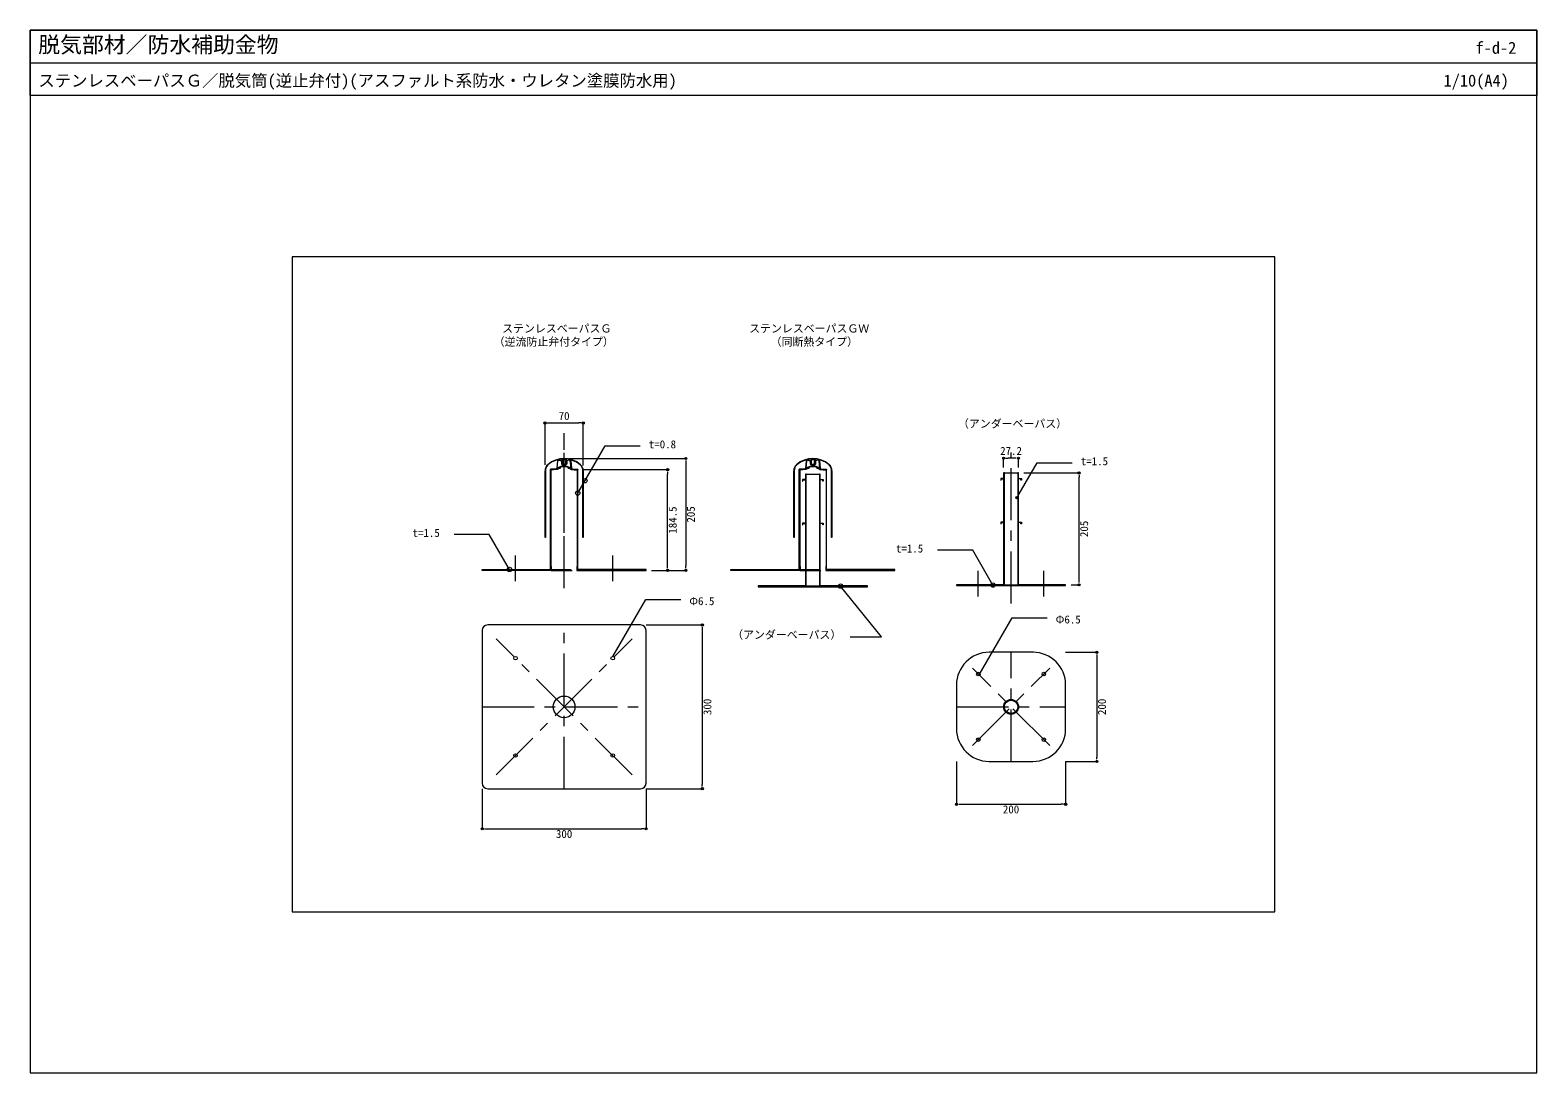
# Model space of a CAD drawing. Units: millimetres, scale not verified. Extents: x -1380 to 1380, y -955 to 955.
import ezdxf
from ezdxf.enums import TextEntityAlignment as Align

# ---------------------------------------------------------------- set-up
doc = ezdxf.new("R2010")
doc.units = ezdxf.units.MM
doc.header["$LTSCALE"] = 3
doc.linetypes.add('USER1', pattern=[19.05, 12.7, -6.35])
doc.linetypes.add('USER2', pattern=[50.8, 31.75, -6.35, 6.35, -6.35])
for name, color, linetype, lineweight in [('0-0_0', 7, 'Continuous', 9), ('0-2_MOJI', 7, 'Continuous', 18), ('0-3_sunpo', 7, 'Continuous', 18), ('0-4_KANAMONO', 4, 'Continuous', 18), ('0-5_ZATU', 6, 'USER2', 18), ('0-6_WAKU', 7, 'Continuous', 18), ('0-7_KANAMONO_SCREW', 4, 'Continuous', 18)]:
    doc.layers.add(name, color=color, linetype=linetype, lineweight=lineweight)
doc.styles.add('ＭＳ ゴシック', font='')
doc.styles.get('ＭＳ ゴシック').set_extended_font_data('MS Gothic')

# ---------------------------------------------------------------- blocks, each defined once
blk = doc.blocks.new('_DOT')
at = {"layer": '0-0_0'}
for p, q in [((-0.5, 0), (-1, 0)), ((0.25, 0), (-0.25, 0))]:
    blk.add_line(p, q, dxfattribs=at)
blk.add_circle((0, 0), 0.25, dxfattribs=at)

msp = doc.modelspace()

# ---------------------------------------------------------------- linework, layer by layer
at = {"layer": '0-0_0', "lineweight": 18}
msp.add_line((-1380.043, 894.971), (1379.957, 894.971), dxfattribs=at)
at = {"layer": '0-0_0'}
for p, q in [((426.528, 96.948), (428.528, 100.412)), ((429.528, 102.144), (431.528, 105.608))]:
    msp.add_line(p, q, dxfattribs=at)
at = {"layer": '0-0_0', "lineweight": 18}
msp.add_lwpolyline([(-900.043, -660.029), (899.957, -660.029), (899.957, 539.971), (-900.043, 539.971)], close=True, dxfattribs=at)
at = {"layer": '0-0_0'}
msp.add_circle((427.528, 98.68), 2, dxfattribs=at)
at = {"layer": '0-2_MOJI'}
for p, q in [((179.459, -156.247), (104.487, -63.449)), ((122.338, -156.247), (179.459, -156.247))]:
    msp.add_line(p, q, dxfattribs=at)
for points in [[(-376.897, 106.934), (-326.893, 193.544), (-262.505, 193.544)], [(431.528, 105.608), (464.422, 162.581), (528.81, 162.581)], [(-502.021, -32.944), (-538.914, 30.957), (-603.302, 30.957)], [(383.507, -61.508), (346.613, 2.393), (282.225, 2.393)], [(-312.676, -192.077), (-252.232, -88.051), (-187.843, -88.051)], [(358.332, -225.76), (418.841, -121.67), (483.229, -121.67)]]:
    msp.add_lwpolyline(points, dxfattribs=at)
for centre in [(-376.897, 106.934), (-363.786, 129.643), (-502.021, -32.944), (104.487, -63.449), (383.507, -61.508)]:
    msp.add_circle(centre, 4, dxfattribs=at)
at = {"layer": '0-3_sunpo'}
for p, q in [((-436.897, 158.441), (-436.897, 235.443)), ((-428.897, 235.443), (-374.897, 235.443)), ((-366.897, 157.786), (-366.897, 235.443)), ((-391.897, 170.426), (-179.038, 170.426)), ((403.224, 153.926), (403.224, 171.008)), ((422.424, 171.008), (411.224, 171.008)), ((430.424, 153.926), (430.424, 171.008)), ((-366.897, 149.926), (-212.346, 149.926)), ((-212.346, -26.574), (-212.346, 141.926)), ((-179.038, 162.426), (-179.038, -26.574)), ((440.424, 143.926), (541.34, 143.926)), ((541.34, -53.074), (541.34, 135.926)), ((-241.897, -34.574), (-179.038, -34.574)), ((-241.897, -34.574), (-212.346, -34.574)), ((526.824, -61.074), (541.34, -61.074)), ((-251.897, -134.574), (-148.752, -134.574)), ((-148.752, -142.574), (-148.752, -426.574)), ((516.824, -184.574), (573.992, -184.574)), ((573.992, -192.574), (573.992, -376.574)), ((316.824, -384.574), (316.824, -463.102)), ((516.824, -384.574), (573.992, -384.574)), ((516.824, -384.574), (516.824, -463.102)), ((-551.897, -434.574), (-551.897, -508.102)), ((-251.897, -434.574), (-148.752, -434.574)), ((-251.897, -434.574), (-251.897, -508.102)), ((324.824, -463.102), (508.824, -463.102)), ((-543.897, -508.102), (-259.897, -508.102))]:
    msp.add_line(p, q, dxfattribs=at)
at = {"layer": '0-4_KANAMONO'}
for p, q in [((-414.067, 166.322), (-415.306, 152.734)), ((-414.511, 152.661), (-413.271, 166.247)), ((-397.897, 167.726), (-405.897, 167.726)), ((-389.283, 152.661), (-390.524, 166.247)), ((-389.727, 166.322), (-388.488, 152.734)), ((41.618, 166.322), (40.38, 152.734)), ((41.175, 152.661), (42.415, 166.247)), ((57.788, 167.726), (49.788, 167.726)), ((66.402, 152.661), (65.162, 166.247)), ((65.959, 166.322), (67.197, 152.734)), ((-426.828, 149.932), (-416.329, 150.85)), ((-409.397, 152.926), (-409.397, 152.101)), ((-394.397, 152.926), (-394.397, 152.101)), ((-376.967, 149.932), (-387.466, 150.85)), ((-367.597, 25.426), (-367.597, 147.786)), ((28.858, 149.932), (39.357, 150.85)), ((41.688, 141.926), (65.888, 141.926)), ((46.288, 152.926), (46.288, 152.101)), ((61.288, 152.926), (61.288, 152.101)), ((78.719, 149.932), (68.22, 150.85)), ((88.088, 25.426), (88.088, 147.786)), ((404.724, 143.926), (428.924, 143.926)), ((-261.897, -134.574), (-541.897, -134.574)), ((-551.897, -144.574), (-551.897, -424.574)), ((-251.897, -424.574), (-251.897, -144.574)), ((457.866, -184.574), (376.824, -184.574)), ((316.824, -244.574), (316.824, -324.574)), ((516.824, -324.574), (516.824, -243.533)), ((376.824, -384.574), (456.824, -384.574)), ((-541.897, -434.574), (-261.897, -434.574))]:
    msp.add_line(p, q, dxfattribs=at)
at = {"layer": '0-4_KANAMONO', "color": 6, "linetype": 'USER1'}
for p, q in [((-426.897, -33.074), (-376.897, -33.074)), ((-425.397, -34.574), (-378.397, -34.574)), ((28.788, -33.074), (78.788, -33.074)), ((30.288, -34.574), (77.288, -34.574))]:
    msp.add_line(p, q, dxfattribs=at)
at = {"layer": '0-4_KANAMONO', "linetype": 'USER1'}
for p, q in [((41.688, -63.074), (65.888, -63.074)), ((41.688, -64.574), (65.888, -64.574)), ((404.724, -61.074), (428.924, -61.074)), ((404.724, -62.574), (428.924, -62.574))]:
    msp.add_line(p, q, dxfattribs=at)
at = {"layer": '0-4_KANAMONO'}
for points in [[(-411.73, 167.284), (-406.697, 165.767), (-406.697, 159.926), (-405.897, 159.926), (-405.147, 160.676), (-405.147, 166.135), (-411.499, 168.05)], [(-392.065, 167.284), (-397.097, 165.767), (-397.097, 159.926), (-397.897, 159.926), (-398.647, 160.676), (-398.647, 166.135), (-392.296, 168.05)], [(43.956, 167.284), (48.988, 165.767), (48.988, 159.926), (49.788, 159.926), (50.538, 160.676), (50.538, 166.135), (44.187, 168.05)], [(63.621, 167.284), (58.588, 165.767), (58.588, 159.926), (57.788, 159.926), (57.038, 160.676), (57.038, 166.135), (63.39, 168.05)], [(-425.397, -28.074), (-425.397, -34.574), (-551.897, -34.574), (-551.897, -33.074), (-426.897, -33.074), (-426.897, -28.074), (-426.897, 149.926), (-414.897, 150.976)], [(-436.197, 147.786), (-436.197, 25.426), (-436.897, 25.426), (-436.897, 147.786)], [(-416.397, 151.647), (-426.897, 150.729), (-426.897, 149.926)], [(-414.686, 150.191), (-426.097, 149.193), (-426.097, -25.462), (-425.397, -28.074)], [(-389.108, 150.191), (-377.697, 149.193), (-377.697, -25.462), (-378.397, -28.074)], [(-378.397, -28.074), (-378.397, -34.574), (-251.897, -34.574), (-251.897, -33.074), (-376.897, -33.074), (-376.897, -28.074), (-376.897, 149.926), (-388.897, 150.976)], [(-387.398, 151.647), (-376.897, 150.729), (-376.897, 149.926)], [(-366.897, 147.786), (-366.897, 25.426), (-367.597, 25.426)], [(30.288, -28.074), (30.288, -34.574), (-96.212, -34.574), (-96.212, -33.074), (28.788, -33.074), (28.788, -28.074), (28.788, 149.926), (40.788, 150.976)], [(19.488, 147.786), (19.488, 25.426), (18.788, 25.426), (18.788, 147.786)], [(39.289, 151.647), (28.788, 150.729), (28.788, 149.926)], [(40.999, 150.191), (29.588, 149.193), (29.588, -25.462), (30.288, -28.074)], [(66.578, 150.191), (77.988, 149.193), (77.988, -25.462), (77.288, -28.074)], [(77.288, -28.074), (77.288, -34.574), (203.788, -34.574), (203.788, -33.074), (78.788, -33.074), (78.788, -28.074), (78.788, 149.926), (66.788, 150.976)], [(68.288, 151.647), (78.788, 150.729), (78.788, 149.926)], [(88.788, 147.786), (88.788, 25.426), (88.088, 25.426)], [(40.188, -63.074), (-46.212, -63.074), (-46.212, -64.574), (40.188, -64.574)], [(67.388, -64.574), (153.788, -64.574), (153.788, -63.074), (67.388, -63.074)], [(403.224, -61.074), (316.824, -61.074), (316.824, -62.574), (403.224, -62.574)], [(430.424, -62.574), (516.824, -62.574), (516.824, -61.074), (430.424, -61.074)]]:
    msp.add_lwpolyline(points, dxfattribs=at)
for points in [[(40.188, -64.574), (41.688, -64.574), (41.688, 141.926), (40.188, 141.926)], [(65.888, -64.574), (67.388, -64.574), (67.388, 141.926), (65.888, 141.926)], [(403.224, -62.574), (404.724, -62.574), (404.724, 143.926), (403.224, 143.926)], [(428.924, -62.574), (430.424, -62.574), (430.424, 143.926), (428.924, 143.926)], [(40.088, 131.926), (34.938, 131.926), (34.938, 128.926), (35.638, 128.926), (35.638, 131.226), (40.088, 131.226)], [(67.488, 131.926), (72.638, 131.926), (72.638, 128.926), (71.938, 128.926), (71.938, 131.226), (67.488, 131.226)], [(403.124, 133.926), (397.974, 133.926), (397.974, 130.926), (398.674, 130.926), (398.674, 133.226), (403.124, 133.226)], [(430.524, 133.926), (435.674, 133.926), (435.674, 130.926), (434.974, 130.926), (434.974, 133.226), (430.524, 133.226)], [(40.088, 51.926), (34.938, 51.926), (34.938, 48.926), (35.638, 48.926), (35.638, 51.226), (40.088, 51.226)], [(67.488, 51.926), (72.638, 51.926), (72.638, 48.926), (71.938, 48.926), (71.938, 51.226), (67.488, 51.226)], [(403.124, 53.926), (397.974, 53.926), (397.974, 50.926), (398.674, 50.926), (398.674, 53.226), (403.124, 53.226)], [(430.524, 53.926), (435.674, 53.926), (435.674, 50.926), (434.974, 50.926), (434.974, 53.226), (430.524, 53.226)]]:
    msp.add_lwpolyline(points, close=True, dxfattribs=at)
for centre, radius in [((-490.993, -195.479), 3.25), ((-312.802, -195.479), 3.25), ((356.72, -224.47), 3.25), ((476.928, -224.47), 3.25), ((-401.897, -284.574), 19.85), ((416.824, -284.574), 13.6), ((416.824, -284.574), 12.1), ((356.72, -344.678), 3.25), ((476.928, -344.678), 3.25), ((-490.993, -373.67), 3.25), ((-312.802, -373.67), 3.25)]:
    msp.add_circle(centre, radius, dxfattribs=at)
for centre, radius, start, end in [((-401.897, 125.426), 45, 48.18969, 131.81031), ((-401.897, 125.426), 44.3, 48.18969, 131.81031), ((-412.076, 166.135), 2, 73.2229, 174.64112), ((-412.076, 166.135), 1.2, 73.2229, 174.64112), ((-391.718, 166.135), 2, 5.35888, 106.7771), ((-391.718, 166.135), 1.2, 5.35888, 106.7771), ((53.788, 125.426), 45, 48.18969, 131.81031), ((53.788, 125.426), 44.3, 48.18969, 131.81031), ((43.61, 166.135), 2, 73.2229, 174.64112), ((43.61, 166.135), 1.2, 73.2229, 174.64112), ((63.967, 166.135), 2, 5.35888, 106.7771), ((63.967, 166.135), 1.2, 5.35888, 106.7771), ((-421.897, 147.786), 15, 131.81031, 180), ((-421.897, 147.786), 14.3, 131.81031, 180), ((-416.501, 152.843), 1.2, 275, 354.7906), ((-416.503, 152.843), 2, 275, 354.78409), ((-401.897, 123.053), 30.8, 104.09359, 114.96585), ((-401.897, 123.053), 30, 104.47751, 115.23307), ((-413.647, 152.314), 0.75, 52.98804, 304.49019), ((-401.897, 135.211), 20, 55.50981, 124.49019), ((-401.897, 135.211), 21, 57.45074, 122.54926), ((-401.897, 123.053), 30.8, 65.03415, 75.90641), ((-401.897, 123.053), 30, 64.76693, 75.52249), ((-390.147, 152.314), 0.75, 235.50981, 127.01196), ((-387.292, 152.843), 2, 185.21591, 265), ((-387.293, 152.843), 1.2, 185.2094, 265), ((-381.897, 147.786), 14.3, 0, 48.18969), ((-381.897, 147.786), 15, 0, 48.18969), ((33.788, 147.786), 15, 131.81031, 180), ((33.788, 147.786), 14.3, 131.81031, 180), ((39.185, 152.843), 1.2, 275, 354.7906), ((39.183, 152.843), 2, 275, 354.78409), ((53.788, 123.053), 30.8, 104.09359, 114.96585), ((53.788, 123.053), 30, 104.47751, 115.23307), ((42.038, 152.314), 0.75, 52.98804, 304.49019), ((53.788, 135.211), 20, 55.50981, 124.49019), ((53.788, 135.211), 21, 57.45074, 122.54926), ((53.788, 123.053), 30.8, 65.03415, 75.90641), ((53.788, 123.053), 30, 64.76693, 75.52249), ((65.538, 152.314), 0.75, 235.50981, 127.01196), ((68.394, 152.843), 2, 185.21591, 265), ((68.392, 152.843), 1.2, 185.2094, 265), ((73.788, 147.786), 14.3, 0, 48.18969), ((73.788, 147.786), 15, 0, 48.18969), ((-541.897, -144.574), 10, 90, 180), ((-261.897, -144.574), 10, 0, 90), ((376.824, -244.574), 60, 90, 180), ((456.824, -244.574), 60, 0, 90), ((376.824, -324.574), 60, 180, 270), ((456.824, -324.574), 60, 270, 0), ((-541.897, -424.574), 10, 180, 270), ((-261.897, -424.574), 10, 270, 0)]:
    msp.add_arc(centre, radius, start, end, dxfattribs=at)
at = {"layer": '0-5_ZATU'}
for p, q in [((-401.897, 33.926), (-401.897, 216.464)), ((-401.897, -67.055), (-401.897, 209.316)), ((416.824, -95.055), (416.824, 181.316)), ((-490.993, -54.45), (-490.993, -7.355)), ((-312.802, -54.45), (-312.802, -7.355)), ((356.72, -82.45), (356.72, -35.355)), ((476.928, -82.45), (476.928, -35.355)), ((-401.897, -434.574), (-401.897, -134.574)), ((-277.447, -409.025), (-526.348, -160.124)), ((-526.348, -409.025), (-277.447, -160.124)), ((416.824, -384.574), (416.824, -184.574)), ((346.113, -355.285), (487.535, -213.864)), ((487.535, -355.285), (346.113, -213.864)), ((-551.897, -284.574), (-251.897, -284.574)), ((316.824, -284.574), (516.824, -284.574))]:
    msp.add_line(p, q, dxfattribs=at)
at = {"layer": '0-6_WAKU'}
for points in [[(1379.957, 834.971), (-1380.043, 834.971), (-1380.043, 954.971), (1379.957, 954.971)], [(-1380.043, -955.029), (1379.957, -955.029), (1379.957, 954.971), (-1380.043, 954.971)]]:
    msp.add_lwpolyline(points, close=True, dxfattribs=at)
at = {"layer": '0-7_KANAMONO_SCREW'}
for p, q in [((-405.897, 169.545), (-405.897, 159.545)), ((-405.897, 166.361), (-405.897, 159.926)), ((-405.147, 167.726), (-405.147, 158.795)), ((-398.647, 167.726), (-398.647, 158.795)), ((-397.897, 169.545), (-397.897, 159.545)), ((-397.897, 166.361), (-397.897, 159.926)), ((49.788, 169.545), (49.788, 159.545)), ((49.788, 166.361), (49.788, 159.926)), ((50.538, 167.726), (50.538, 158.795)), ((57.038, 167.726), (57.038, 158.795)), ((57.788, 169.545), (57.788, 159.545)), ((57.788, 166.361), (57.788, 159.926)), ((-405.897, 159.545), (-404.697, 158.345)), ((-397.897, 159.545), (-405.897, 159.545)), ((-399.097, 158.345), (-404.697, 158.345)), ((-397.897, 159.545), (-399.097, 158.345)), ((49.788, 159.545), (50.988, 158.345)), ((57.788, 159.545), (49.788, 159.545)), ((56.588, 158.345), (50.988, 158.345)), ((57.788, 159.545), (56.588, 158.345))]:
    msp.add_line(p, q, dxfattribs=at)

# ---------------------------------------------------------------- block references
at = {"layer": '0-3_sunpo', "xscale": 8, "yscale": 8}
for p, rotation in [((-436.897, 235.443), 180), ((-179.038, 170.426), 90), ((403.224, 171.008), 180), ((-212.346, 149.926), 90), ((541.34, 143.926), 90), ((-212.346, -34.574), 270), ((-179.038, -34.574), 270), ((541.34, -61.074), 270), ((-148.752, -134.574), 90), ((573.992, -184.574), 90), ((573.992, -384.574), 270), ((-148.752, -434.574), 270), ((316.824, -463.102), 180), ((-551.897, -508.102), 180)]:
    msp.add_blockref('_DOT', p, dxfattribs=dict(at, rotation=rotation))
for p in [(-366.897, 235.443), (430.424, 171.008), (516.824, -463.102), (-251.897, -508.102)]:
    msp.add_blockref('_DOT', p, dxfattribs=at)

# ---------------------------------------------------------------- texts
at = {"layer": '0-2_MOJI', "style": 'ＭＳ ゴシック'}
for s, p in [('ステンレスベーパスＧ', (-515.344, 396.666)), ('ステンレスベーパスＧＷ', (-62.992, 396.666)), ('（逆流防止弁付タイプ）', (-530.908, 372.347)), ('（同断熱タイプ）', (-23.555, 372.347)), ('（アンダーベーパス）', (319.491, 222.355)), ('t=0.8', (-246.733, 184.565)), ('t=1.5', (544.582, 153.603)), ('t=1.5', (-679.51, 22.268)), ('t=1.5', (206.017, -6.296)), ('Φ6.5', (-172.591, -102.662)), ('Φ6.5', (498.481, -136.28)), ('（アンダーベーパス）', (-94.131, -164.266))]:
    msp.add_text(s, height=14.66, dxfattribs=at).set_placement(p, align=Align.BOTTOM_LEFT)
at = {"layer": '0-3_sunpo', "style": 'ＭＳ ゴシック'}
for s, p in [('70', (-411.897, 236.443)), ('27.2', (396.824, 172.508)), ('200', (401.824, -484.102)), ('300', (-416.897, -529.102))]:
    msp.add_text(s, height=14.66, dxfattribs=at).set_placement(p, align=Align.BOTTOM_LEFT)
for s, p in [('184.5', (-191.346, 32.676)), ('205', (-158.038, 52.926)), ('205', (562.34, 26.426)), ('300', (-127.752, -299.574)), ('200', (594.992, -299.574))]:
    msp.add_text(s, height=14.66, rotation=90, dxfattribs=at).set_placement(p, align=Align.BOTTOM_LEFT)
at = {"layer": '0-6_WAKU', "style": 'ＭＳ ゴシック'}
for s, height, p in [('脱気部材／防水補助金物', 29.33, (-1365.043, 904.971)), ('f-d-2', 21.99, (1267.495, 904.971)), ('ステンレスベーパスＧ／脱気筒(逆止弁付)(アスファルト系防水・ウレタン塗膜防水用)', 21.99, (-1365.043, 844.971)), ('1/10(A4)', 21.99, (1209.018, 844.971))]:
    msp.add_text(s, height=height, dxfattribs=at).set_placement(p, align=Align.BOTTOM_LEFT)

doc.saveas('drawing.dxf')
